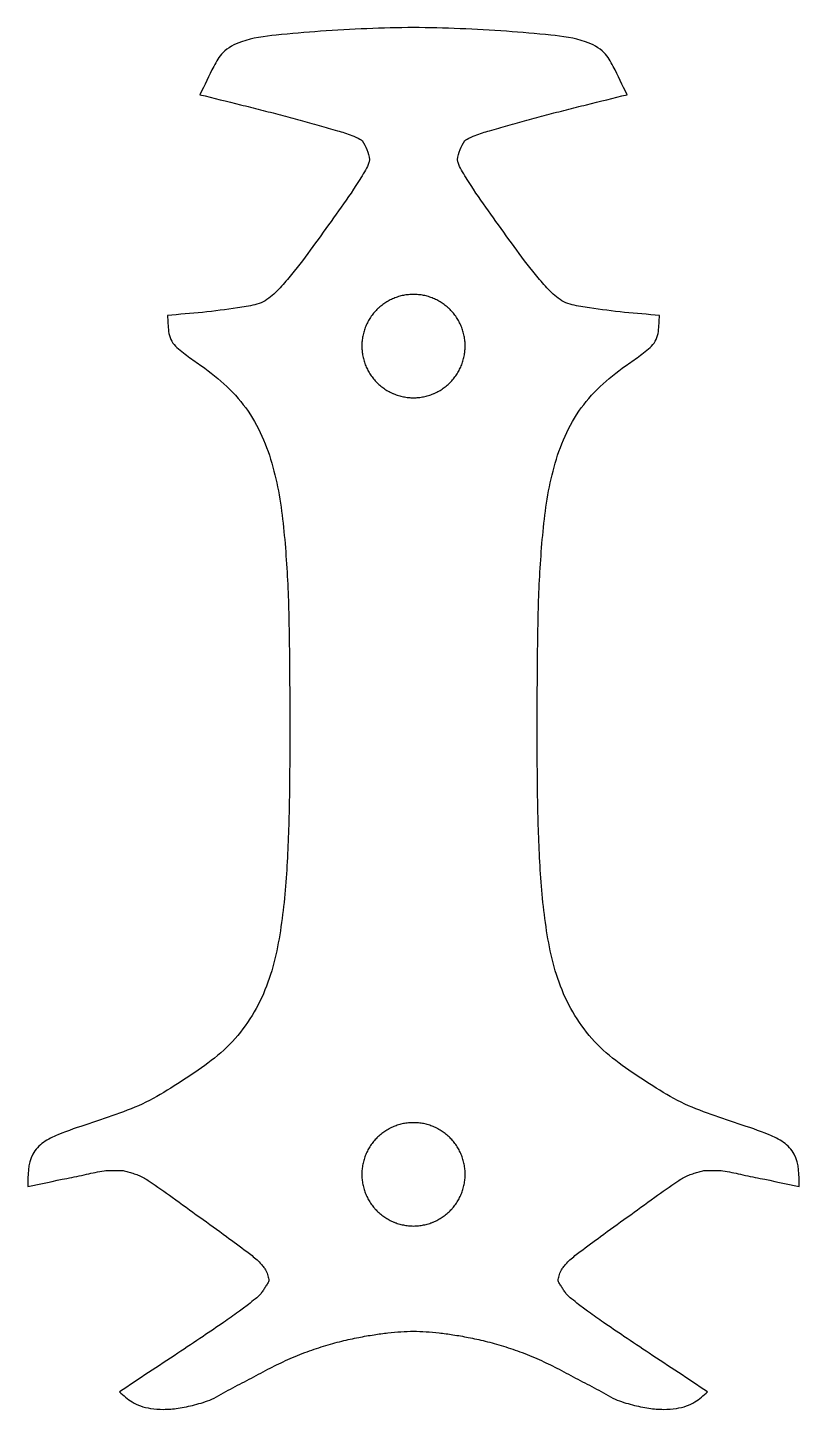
# Model space of a CAD drawing. Header units: millimetres. Extents: x -16.8 to 16.8, y -30.1 to 30.1.
import ezdxf

# ---------------------------------------------------------------- set-up
doc = ezdxf.new("R2010")
doc.units = ezdxf.units.MM
doc.layers.get('0').update_dxf_attribs({"linetype": 'CONTINUOUS'})

msp = doc.modelspace()

# ---------------------------------------------------------------- linework, layer by layer
for points, knots in [([(9.303, 27.162), (9.102, 27.578), (8.821, 28.199), (8.315, 29.103), (7.314, 29.601), (5.852, 29.785), (4.024, 29.933), (2.029, 30.048), (0, 30.103), (-2.029, 30.048), (-4.024, 29.933), (-5.852, 29.785), (-7.314, 29.601), (-8.315, 29.103), (-8.821, 28.199), (-9.102, 27.578), (-9.303, 27.162)], [0, 0, 0, 0, 0.137293, 0.208373, 0.303036, 0.456711, 0.650721, 0.853046, 1.056189, 1.259331, 1.461656, 1.655666, 1.809341, 1.904004, 1.975084, 2.112377, 2.112377, 2.112377, 2.112377]), ([(-9.303, 27.162), (-8.713, 27.018), (-7.831, 26.803), (-6.662, 26.509), (-5.798, 26.286), (-4.948, 26.058), (-4.121, 25.83), (-3.366, 25.616), (-2.769, 25.431), (-2.408, 25.282), (-2.27, 25.186), (-2.239, 25.164)], [0, 0, 0, 0, 0.1821113, 0.2723702, 0.3616765, 0.4497534, 0.5364622, 0.6191464, 0.6850008, 0.7241824, 0.7354232, 0.7354232, 0.7354232, 0.7354232]), ([(2.239, 25.164), (2.27, 25.186), (2.408, 25.282), (2.769, 25.431), (3.366, 25.616), (4.121, 25.83), (4.948, 26.058), (5.798, 26.286), (6.662, 26.509), (7.831, 26.803), (8.713, 27.018), (9.303, 27.162)], [0.0325946, 0.0325946, 0.0325946, 0.0325946, 0.0438357, 0.0830174, 0.1488718, 0.2315559, 0.3182646, 0.4063417, 0.495648, 0.5859068, 0.7680182, 0.7680182, 0.7680182, 0.7680182]), ([(-1.913, 24.339), (-1.921, 24.293), (-1.932, 24.248), (-1.944, 24.205), (-1.98, 24.085), (-2.034, 23.985), (-2.095, 23.88), (-2.216, 23.669), (-2.362, 23.433), (-2.506, 23.21), (-2.795, 22.763), (-3.08, 22.366), (-3.372, 21.956), (-3.665, 21.546), (-3.966, 21.122), (-4.268, 20.706), (-4.57, 20.291), (-4.873, 19.882), (-5.191, 19.483), (-5.351, 19.283), (-5.514, 19.086), (-5.684, 18.894), (-5.854, 18.703), (-6.031, 18.518), (-6.23, 18.356), (-6.33, 18.276), (-6.435, 18.201), (-6.549, 18.144), (-6.663, 18.087), (-6.787, 18.048), (-6.911, 18.016), (-7.16, 17.951), (-7.413, 17.916), (-7.666, 17.88), (-8.172, 17.809), (-8.679, 17.738), (-9.187, 17.684), (-9.695, 17.631), (-10.206, 17.595), (-10.716, 17.556)], [0.0249, 0.0249, 0.0249, 0.0249, 0.038349, 0.038349, 0.038349, 0.076699, 0.076699, 0.076699, 0.153398, 0.153398, 0.153398, 0.306796, 0.306796, 0.306796, 0.460194, 0.460194, 0.460194, 0.613591, 0.613591, 0.613591, 0.69029, 0.69029, 0.69029, 0.766989, 0.766989, 0.766989, 0.805339, 0.805339, 0.805339, 0.843688, 0.843688, 0.843688, 0.920387, 0.920387, 0.920387, 1.073785, 1.073785, 1.073785, 1.227183, 1.227183, 1.227183, 1.227183]), ([(10.716, 17.556), (10.206, 17.595), (9.695, 17.631), (9.187, 17.684), (8.679, 17.738), (8.172, 17.809), (7.666, 17.88), (7.413, 17.916), (7.16, 17.951), (6.911, 18.016), (6.787, 18.048), (6.663, 18.087), (6.549, 18.144), (6.435, 18.201), (6.33, 18.276), (6.23, 18.356), (6.031, 18.518), (5.854, 18.703), (5.684, 18.894), (5.514, 19.086), (5.351, 19.283), (5.191, 19.483), (4.873, 19.882), (4.57, 20.291), (4.268, 20.706), (3.966, 21.122), (3.665, 21.546), (3.372, 21.956), (3.08, 22.366), (2.795, 22.763), (2.506, 23.21), (2.362, 23.433), (2.216, 23.669), (2.095, 23.88), (2.034, 23.985), (1.98, 24.085), (1.944, 24.205), (1.932, 24.248), (1.921, 24.293), (1.913, 24.339)], [0, 0, 0, 0, 0.153398, 0.153398, 0.153398, 0.306796, 0.306796, 0.306796, 0.383495, 0.383495, 0.383495, 0.421844, 0.421844, 0.421844, 0.460194, 0.460194, 0.460194, 0.536892, 0.536892, 0.536892, 0.613591, 0.613591, 0.613591, 0.766989, 0.766989, 0.766989, 0.920387, 0.920387, 0.920387, 1.073785, 1.073785, 1.073785, 1.150484, 1.150484, 1.150484, 1.188833, 1.188833, 1.188833, 1.202283, 1.202283, 1.202283, 1.202283]), ([(-2.25, 16.217), (-2.25, 16.254), (-2.249, 16.291), (-2.247, 16.328), (-2.245, 16.364), (-2.243, 16.401), (-2.239, 16.438), (-2.236, 16.474), (-2.231, 16.511), (-2.226, 16.547), (-2.22, 16.584), (-2.214, 16.62), (-2.207, 16.656), (-2.2, 16.692), (-2.191, 16.728), (-2.183, 16.764), (-2.174, 16.8), (-2.164, 16.835), (-2.153, 16.87), (-2.142, 16.906), (-2.131, 16.941), (-2.118, 16.975), (-2.106, 17.01), (-2.093, 17.044), (-2.079, 17.078), (-2.065, 17.112), (-2.05, 17.146), (-2.034, 17.179), (-2.018, 17.213), (-2.002, 17.245), (-1.984, 17.278), (-1.967, 17.31), (-1.949, 17.342), (-1.93, 17.374), (-1.911, 17.406), (-1.891, 17.437), (-1.871, 17.467), (-1.85, 17.498), (-1.83, 17.528), (-1.807, 17.558), (-1.805, 17.561), (-1.802, 17.564), (-1.799, 17.568), (-1.779, 17.593), (-1.76, 17.619), (-1.739, 17.645), (-1.716, 17.673), (-1.692, 17.701), (-1.667, 17.728), (-1.642, 17.756), (-1.617, 17.782), (-1.591, 17.808), (-1.572, 17.827), (-1.552, 17.845), (-1.532, 17.864), (-1.525, 17.871), (-1.518, 17.878), (-1.511, 17.884), (-1.484, 17.91), (-1.456, 17.933), (-1.427, 17.957), (-1.399, 17.98), (-1.37, 18.003), (-1.34, 18.024), (-1.311, 18.046), (-1.281, 18.068), (-1.25, 18.088), (-1.219, 18.109), (-1.188, 18.128), (-1.157, 18.147), (-1.125, 18.166), (-1.093, 18.184), (-1.061, 18.202), (-1.028, 18.219), (-0.995, 18.235), (-0.962, 18.251), (-0.929, 18.267), (-0.895, 18.282), (-0.861, 18.296), (-0.827, 18.31), (-0.793, 18.323), (-0.758, 18.336), (-0.723, 18.348), (-0.688, 18.36), (-0.653, 18.37), (-0.618, 18.381), (-0.582, 18.391), (-0.547, 18.4), (-0.511, 18.409), (-0.475, 18.417), (-0.439, 18.424), (-0.403, 18.431), (-0.367, 18.437), (-0.33, 18.443), (-0.294, 18.448), (-0.257, 18.453), (-0.221, 18.456), (-0.184, 18.46), (-0.147, 18.463), (-0.11, 18.465), (-0.074, 18.466), (-0.037, 18.467), (0, 18.467), (0.037, 18.467), (0.074, 18.466), (0.11, 18.465), (0.147, 18.463), (0.184, 18.46), (0.221, 18.456), (0.257, 18.453), (0.294, 18.448), (0.33, 18.443), (0.367, 18.437), (0.403, 18.431), (0.439, 18.424), (0.475, 18.417), (0.511, 18.409), (0.547, 18.4), (0.582, 18.391), (0.618, 18.381), (0.653, 18.37), (0.688, 18.36), (0.723, 18.348), (0.758, 18.336), (0.793, 18.323), (0.827, 18.31), (0.861, 18.296), (0.895, 18.282), (0.929, 18.267), (0.962, 18.251), (0.995, 18.235), (1.028, 18.219), (1.061, 18.202), (1.093, 18.184), (1.125, 18.166), (1.157, 18.147), (1.188, 18.128), (1.219, 18.109), (1.25, 18.088), (1.281, 18.068), (1.311, 18.046), (1.34, 18.024), (1.37, 18.003), (1.399, 17.98), (1.427, 17.957), (1.456, 17.933), (1.484, 17.91), (1.511, 17.884), (1.518, 17.878), (1.525, 17.871), (1.532, 17.864), (1.552, 17.845), (1.572, 17.827), (1.591, 17.808), (1.617, 17.782), (1.642, 17.756), (1.667, 17.728), (1.692, 17.701), (1.716, 17.673), (1.739, 17.645), (1.76, 17.619), (1.779, 17.593), (1.799, 17.568), (1.802, 17.564), (1.805, 17.561), (1.807, 17.558), (1.83, 17.528), (1.85, 17.498), (1.871, 17.467), (1.891, 17.437), (1.911, 17.406), (1.93, 17.374), (1.949, 17.342), (1.967, 17.31), (1.984, 17.278), (2.002, 17.245), (2.018, 17.213), (2.034, 17.179), (2.05, 17.146), (2.065, 17.112), (2.079, 17.078), (2.093, 17.044), (2.106, 17.01), (2.118, 16.975), (2.131, 16.941), (2.142, 16.906), (2.153, 16.87), (2.164, 16.835), (2.174, 16.8), (2.183, 16.764), (2.191, 16.728), (2.2, 16.692), (2.207, 16.656), (2.214, 16.62), (2.22, 16.584), (2.226, 16.547), (2.231, 16.511), (2.236, 16.474), (2.239, 16.438), (2.243, 16.401), (2.245, 16.364), (2.247, 16.328), (2.249, 16.291), (2.25, 16.254), (2.25, 16.217), (2.25, 16.181), (2.25, 16.144), (2.247, 16.107), (2.247, 16.098), (2.246, 16.089), (2.245, 16.081), (2.243, 16.053), (2.242, 16.025), (2.239, 15.997), (2.236, 15.96), (2.231, 15.924), (2.226, 15.887), (2.22, 15.851), (2.214, 15.815), (2.207, 15.778), (2.2, 15.742), (2.191, 15.706), (2.183, 15.671), (2.174, 15.635), (2.164, 15.599), (2.153, 15.564), (2.142, 15.529), (2.131, 15.494), (2.118, 15.459), (2.106, 15.425), (2.093, 15.39), (2.079, 15.356), (2.065, 15.322), (2.05, 15.289), (2.034, 15.255), (2.018, 15.222), (2.002, 15.189), (1.984, 15.157), (1.967, 15.124), (1.949, 15.092), (1.93, 15.061), (1.911, 15.029), (1.891, 14.998), (1.871, 14.967), (1.85, 14.937), (1.829, 14.907), (1.807, 14.877), (1.785, 14.848), (1.763, 14.819), (1.739, 14.79), (1.716, 14.761), (1.692, 14.733), (1.667, 14.706), (1.657, 14.695), (1.646, 14.684), (1.635, 14.673), (1.621, 14.657), (1.606, 14.642), (1.591, 14.626), (1.565, 14.6), (1.538, 14.575), (1.511, 14.55), (1.484, 14.526), (1.456, 14.501), (1.427, 14.478), (1.399, 14.455), (1.37, 14.432), (1.34, 14.41), (1.311, 14.388), (1.281, 14.367), (1.25, 14.347), (1.219, 14.326), (1.188, 14.306), (1.157, 14.288), (1.125, 14.269), (1.093, 14.251), (1.061, 14.233), (1.028, 14.216), (0.995, 14.199), (0.962, 14.183), (0.943, 14.175), (0.923, 14.166), (0.903, 14.157), (0.889, 14.151), (0.875, 14.145), (0.861, 14.139), (0.827, 14.124), (0.793, 14.111), (0.758, 14.099), (0.723, 14.087), (0.688, 14.075), (0.653, 14.064), (0.618, 14.054), (0.582, 14.044), (0.547, 14.035), (0.511, 14.026), (0.475, 14.018), (0.439, 14.011), (0.403, 14.003), (0.367, 13.997), (0.33, 13.992), (0.294, 13.986), (0.257, 13.982), (0.221, 13.978), (0.184, 13.975), (0.147, 13.972), (0.11, 13.97), (0.074, 13.968), (0.037, 13.967), (0, 13.967), (-0.037, 13.967), (-0.074, 13.968), (-0.11, 13.97), (-0.147, 13.972), (-0.184, 13.975), (-0.221, 13.978), (-0.257, 13.982), (-0.294, 13.986), (-0.33, 13.992), (-0.367, 13.997), (-0.403, 14.003), (-0.439, 14.011), (-0.475, 14.018), (-0.511, 14.026), (-0.547, 14.035), (-0.582, 14.044), (-0.618, 14.054), (-0.653, 14.064), (-0.688, 14.075), (-0.723, 14.087), (-0.758, 14.099), (-0.793, 14.111), (-0.827, 14.124), (-0.861, 14.139), (-0.875, 14.145), (-0.889, 14.151), (-0.903, 14.157), (-0.923, 14.166), (-0.943, 14.175), (-0.962, 14.183), (-0.995, 14.199), (-1.028, 14.216), (-1.061, 14.233), (-1.093, 14.251), (-1.125, 14.269), (-1.157, 14.288), (-1.188, 14.306), (-1.219, 14.326), (-1.25, 14.347), (-1.281, 14.367), (-1.311, 14.388), (-1.34, 14.41), (-1.37, 14.432), (-1.399, 14.455), (-1.427, 14.478), (-1.456, 14.501), (-1.484, 14.526), (-1.511, 14.55), (-1.538, 14.575), (-1.565, 14.6), (-1.591, 14.626), (-1.606, 14.642), (-1.621, 14.657), (-1.635, 14.673), (-1.646, 14.684), (-1.657, 14.695), (-1.667, 14.706), (-1.692, 14.733), (-1.716, 14.761), (-1.739, 14.79), (-1.763, 14.819), (-1.785, 14.848), (-1.807, 14.877), (-1.829, 14.907), (-1.85, 14.937), (-1.871, 14.967), (-1.891, 14.998), (-1.911, 15.029), (-1.93, 15.061), (-1.949, 15.092), (-1.967, 15.124), (-1.984, 15.157), (-2.002, 15.189), (-2.018, 15.222), (-2.034, 15.255), (-2.05, 15.289), (-2.065, 15.322), (-2.079, 15.356), (-2.093, 15.39), (-2.106, 15.425), (-2.118, 15.459), (-2.131, 15.494), (-2.142, 15.529), (-2.153, 15.564), (-2.164, 15.599), (-2.174, 15.635), (-2.183, 15.671), (-2.191, 15.706), (-2.2, 15.742), (-2.207, 15.778), (-2.214, 15.815), (-2.22, 15.851), (-2.226, 15.887), (-2.231, 15.924), (-2.236, 15.96), (-2.239, 15.997), (-2.242, 16.025), (-2.243, 16.053), (-2.245, 16.081), (-2.246, 16.089), (-2.247, 16.098), (-2.247, 16.107), (-2.25, 16.144), (-2.25, 16.181), (-2.25, 16.217)], [0, 0, 0, 0, 0.011045, 0.011045, 0.011045, 0.022086, 0.022086, 0.022086, 0.03313, 0.03313, 0.03313, 0.044174, 0.044174, 0.044174, 0.055216, 0.055216, 0.055216, 0.066259, 0.066259, 0.066259, 0.077302, 0.077302, 0.077302, 0.088345, 0.088345, 0.088345, 0.099389, 0.099389, 0.099389, 0.110431, 0.110431, 0.110431, 0.121475, 0.121475, 0.121475, 0.132518, 0.132518, 0.132518, 0.143561, 0.143561, 0.143561, 0.144858, 0.144858, 0.144858, 0.154604, 0.154604, 0.154604, 0.165647, 0.165647, 0.165647, 0.17669, 0.17669, 0.17669, 0.184794, 0.184794, 0.184794, 0.187733, 0.187733, 0.187733, 0.198776, 0.198776, 0.198776, 0.20982, 0.20982, 0.20982, 0.220863, 0.220863, 0.220863, 0.231906, 0.231906, 0.231906, 0.242949, 0.242949, 0.242949, 0.253992, 0.253992, 0.253992, 0.265035, 0.265035, 0.265035, 0.276078, 0.276078, 0.276078, 0.287121, 0.287121, 0.287121, 0.298164, 0.298164, 0.298164, 0.309208, 0.309208, 0.309208, 0.320251, 0.320251, 0.320251, 0.331294, 0.331294, 0.331294, 0.342337, 0.342337, 0.342337, 0.353385, 0.353385, 0.353385, 0.364433, 0.364433, 0.364433, 0.375476, 0.375476, 0.375476, 0.386519, 0.386519, 0.386519, 0.397562, 0.397562, 0.397562, 0.408606, 0.408606, 0.408606, 0.419648, 0.419648, 0.419648, 0.430692, 0.430692, 0.430692, 0.441734, 0.441734, 0.441734, 0.452778, 0.452778, 0.452778, 0.463821, 0.463821, 0.463821, 0.474864, 0.474864, 0.474864, 0.485907, 0.485907, 0.485907, 0.49695, 0.49695, 0.49695, 0.507993, 0.507993, 0.507993, 0.519036, 0.519036, 0.519036, 0.521976, 0.521976, 0.521976, 0.530079, 0.530079, 0.530079, 0.541123, 0.541123, 0.541123, 0.552166, 0.552166, 0.552166, 0.561911, 0.561911, 0.561911, 0.563209, 0.563209, 0.563209, 0.574252, 0.574252, 0.574252, 0.585295, 0.585295, 0.585295, 0.596339, 0.596339, 0.596339, 0.607381, 0.607381, 0.607381, 0.618424, 0.618424, 0.618424, 0.629467, 0.629467, 0.629467, 0.640511, 0.640511, 0.640511, 0.651554, 0.651554, 0.651554, 0.662596, 0.662596, 0.662596, 0.673639, 0.673639, 0.673639, 0.684684, 0.684684, 0.684684, 0.695725, 0.695725, 0.695725, 0.70677, 0.70677, 0.70677, 0.717812, 0.717812, 0.717812, 0.720446, 0.720446, 0.720446, 0.728856, 0.728856, 0.728856, 0.739897, 0.739897, 0.739897, 0.750942, 0.750942, 0.750942, 0.761986, 0.761986, 0.761986, 0.773029, 0.773029, 0.773029, 0.784071, 0.784071, 0.784071, 0.795114, 0.795114, 0.795114, 0.806156, 0.806156, 0.806156, 0.8172, 0.8172, 0.8172, 0.828243, 0.828243, 0.828243, 0.839286, 0.839286, 0.839286, 0.85033, 0.85033, 0.85033, 0.861372, 0.861372, 0.861372, 0.872416, 0.872416, 0.872416, 0.877033, 0.877033, 0.877033, 0.883458, 0.883458, 0.883458, 0.894502, 0.894502, 0.894502, 0.905546, 0.905546, 0.905546, 0.916588, 0.916588, 0.916588, 0.927631, 0.927631, 0.927631, 0.938674, 0.938674, 0.938674, 0.949717, 0.949717, 0.949717, 0.96076, 0.96076, 0.96076, 0.967181, 0.967181, 0.967181, 0.971804, 0.971804, 0.971804, 0.982847, 0.982847, 0.982847, 0.99389, 0.99389, 0.99389, 1.004933, 1.004933, 1.004933, 1.015976, 1.015976, 1.015976, 1.027019, 1.027019, 1.027019, 1.038062, 1.038062, 1.038062, 1.049105, 1.049105, 1.049105, 1.060153, 1.060153, 1.060153, 1.071201, 1.071201, 1.071201, 1.082244, 1.082244, 1.082244, 1.093287, 1.093287, 1.093287, 1.10433, 1.10433, 1.10433, 1.115374, 1.115374, 1.115374, 1.126417, 1.126417, 1.126417, 1.13746, 1.13746, 1.13746, 1.148503, 1.148503, 1.148503, 1.153125, 1.153125, 1.153125, 1.159546, 1.159546, 1.159546, 1.170589, 1.170589, 1.170589, 1.181632, 1.181632, 1.181632, 1.192675, 1.192675, 1.192675, 1.203718, 1.203718, 1.203718, 1.214761, 1.214761, 1.214761, 1.225805, 1.225805, 1.225805, 1.236849, 1.236849, 1.236849, 1.243274, 1.243274, 1.243274, 1.247891, 1.247891, 1.247891, 1.258934, 1.258934, 1.258934, 1.269977, 1.269977, 1.269977, 1.281021, 1.281021, 1.281021, 1.292064, 1.292064, 1.292064, 1.303107, 1.303107, 1.303107, 1.314151, 1.314151, 1.314151, 1.325193, 1.325193, 1.325193, 1.336235, 1.336235, 1.336235, 1.347278, 1.347278, 1.347278, 1.358321, 1.358321, 1.358321, 1.369365, 1.369365, 1.369365, 1.380409, 1.380409, 1.380409, 1.391451, 1.391451, 1.391451, 1.399861, 1.399861, 1.399861, 1.402495, 1.402495, 1.402495, 1.413537, 1.413537, 1.413537, 1.413537]), ([(-10.716, 17.556), (-10.702, 17.319), (-10.699, 17.086), (-10.665, 16.849), (-10.648, 16.73), (-10.623, 16.611), (-10.574, 16.503), (-10.525, 16.396), (-10.451, 16.301), (-10.367, 16.216), (-10.283, 16.13), (-10.189, 16.053), (-10.094, 15.979), (-10, 15.904), (-9.905, 15.833), (-9.81, 15.763), (-9.619, 15.623), (-9.425, 15.49), (-9.233, 15.353), (-8.85, 15.077), (-8.475, 14.783), (-8.13, 14.456), (-7.786, 14.128), (-7.472, 13.767), (-7.204, 13.377), (-6.667, 12.596), (-6.315, 11.697), (-6.077, 10.777), (-5.839, 9.856), (-5.716, 8.913), (-5.627, 7.969), (-5.539, 7.025), (-5.485, 6.079), (-5.452, 5.132), (-5.42, 4.185), (-5.409, 3.237), (-5.401, 2.29), (-5.384, 0.394), (-5.377, -1.501), (-5.408, -3.396), (-5.424, -4.344), (-5.449, -5.291), (-5.501, -6.237), (-5.553, -7.183), (-5.632, -8.128), (-5.772, -9.067), (-5.912, -10.007), (-6.112, -10.942), (-6.471, -11.82), (-6.83, -12.698), (-7.347, -13.519), (-8.011, -14.194), (-8.343, -14.532), (-8.712, -14.834), (-9.095, -15.113), (-9.478, -15.392), (-9.876, -15.649), (-10.275, -15.905), (-10.674, -16.162), (-11.073, -16.419), (-11.494, -16.635), (-11.915, -16.85), (-12.357, -17.025), (-12.803, -17.188), (-13.248, -17.351), (-13.697, -17.502), (-14.147, -17.65), (-14.597, -17.799), (-15.048, -17.944), (-15.486, -18.127), (-15.705, -18.218), (-15.921, -18.319), (-16.114, -18.458), (-16.307, -18.598), (-16.477, -18.775), (-16.588, -18.979), (-16.808, -19.388), (-16.789, -19.901), (-16.798, -20.375)], [0, 0, 0, 0, 0.071069, 0.071069, 0.071069, 0.106604, 0.106604, 0.106604, 0.142139, 0.142139, 0.142139, 0.177674, 0.177674, 0.177674, 0.213208, 0.213208, 0.213208, 0.284278, 0.284278, 0.284278, 0.426416, 0.426416, 0.426416, 0.568555, 0.568555, 0.568555, 0.852833, 0.852833, 0.852833, 1.13711, 1.13711, 1.13711, 1.421388, 1.421388, 1.421388, 1.705666, 1.705666, 1.705666, 2.274221, 2.274221, 2.274221, 2.558498, 2.558498, 2.558498, 2.842776, 2.842776, 2.842776, 3.127054, 3.127054, 3.127054, 3.411331, 3.411331, 3.411331, 3.55347, 3.55347, 3.55347, 3.695609, 3.695609, 3.695609, 3.837748, 3.837748, 3.837748, 3.979886, 3.979886, 3.979886, 4.122025, 4.122025, 4.122025, 4.264164, 4.264164, 4.264164, 4.335233, 4.335233, 4.335233, 4.406303, 4.406303, 4.406303, 4.548442, 4.548442, 4.548442, 4.548442]), ([(16.798, -20.375), (16.789, -19.901), (16.808, -19.388), (16.588, -18.979), (16.477, -18.775), (16.307, -18.598), (16.114, -18.458), (15.921, -18.319), (15.705, -18.218), (15.486, -18.127), (15.048, -17.944), (14.597, -17.799), (14.147, -17.65), (13.697, -17.502), (13.248, -17.351), (12.803, -17.188), (12.357, -17.025), (11.915, -16.85), (11.494, -16.635), (11.073, -16.419), (10.674, -16.162), (10.275, -15.905), (9.876, -15.649), (9.478, -15.392), (9.095, -15.113), (8.712, -14.834), (8.343, -14.532), (8.011, -14.194), (7.347, -13.519), (6.83, -12.698), (6.471, -11.82), (6.112, -10.942), (5.912, -10.007), (5.772, -9.067), (5.632, -8.128), (5.553, -7.183), (5.501, -6.237), (5.449, -5.291), (5.424, -4.344), (5.408, -3.396), (5.377, -1.501), (5.384, 0.394), (5.401, 2.29), (5.409, 3.237), (5.42, 4.185), (5.452, 5.132), (5.485, 6.079), (5.539, 7.025), (5.627, 7.969), (5.716, 8.913), (5.839, 9.856), (6.077, 10.777), (6.315, 11.697), (6.667, 12.596), (7.204, 13.377), (7.472, 13.767), (7.786, 14.128), (8.13, 14.456), (8.475, 14.783), (8.85, 15.077), (9.233, 15.353), (9.425, 15.49), (9.619, 15.623), (9.81, 15.763), (9.905, 15.833), (10, 15.904), (10.094, 15.979), (10.189, 16.053), (10.283, 16.13), (10.367, 16.216), (10.451, 16.301), (10.525, 16.396), (10.574, 16.503), (10.623, 16.611), (10.648, 16.73), (10.665, 16.849), (10.699, 17.086), (10.702, 17.319), (10.716, 17.556)], [0, 0, 0, 0, 0.142139, 0.142139, 0.142139, 0.213208, 0.213208, 0.213208, 0.284278, 0.284278, 0.284278, 0.426416, 0.426416, 0.426416, 0.568555, 0.568555, 0.568555, 0.710694, 0.710694, 0.710694, 0.852833, 0.852833, 0.852833, 0.994972, 0.994972, 0.994972, 1.13711, 1.13711, 1.13711, 1.421388, 1.421388, 1.421388, 1.705666, 1.705666, 1.705666, 1.989943, 1.989943, 1.989943, 2.274221, 2.274221, 2.274221, 2.842776, 2.842776, 2.842776, 3.127054, 3.127054, 3.127054, 3.411331, 3.411331, 3.411331, 3.695609, 3.695609, 3.695609, 3.979887, 3.979887, 3.979887, 4.122026, 4.122026, 4.122026, 4.264164, 4.264164, 4.264164, 4.335234, 4.335234, 4.335234, 4.370768, 4.370768, 4.370768, 4.406303, 4.406303, 4.406303, 4.441838, 4.441838, 4.441838, 4.477373, 4.477373, 4.477373, 4.548442, 4.548442, 4.548442, 4.548442]), ([(-2.25, -19.851), (-2.25, -19.842), (-2.25, -19.834), (-2.249, -19.825), (-2.249, -19.797), (-2.248, -19.769), (-2.247, -19.74), (-2.246, -19.703), (-2.243, -19.667), (-2.239, -19.63), (-2.235, -19.593), (-2.231, -19.557), (-2.226, -19.521), (-2.22, -19.484), (-2.214, -19.448), (-2.207, -19.412), (-2.2, -19.376), (-2.191, -19.34), (-2.183, -19.304), (-2.174, -19.268), (-2.164, -19.233), (-2.153, -19.198), (-2.142, -19.162), (-2.131, -19.127), (-2.118, -19.093), (-2.106, -19.058), (-2.093, -19.024), (-2.079, -18.99), (-2.065, -18.956), (-2.049, -18.922), (-2.034, -18.889), (-2.018, -18.855), (-2.002, -18.822), (-1.984, -18.79), (-1.966, -18.758), (-1.949, -18.726), (-1.93, -18.694), (-1.911, -18.662), (-1.891, -18.631), (-1.871, -18.601), (-1.85, -18.57), (-1.829, -18.54), (-1.807, -18.51), (-1.785, -18.481), (-1.763, -18.452), (-1.739, -18.423), (-1.716, -18.395), (-1.692, -18.367), (-1.667, -18.34), (-1.642, -18.312), (-1.617, -18.286), (-1.591, -18.26), (-1.565, -18.234), (-1.538, -18.208), (-1.511, -18.184), (-1.484, -18.159), (-1.456, -18.135), (-1.427, -18.111), (-1.399, -18.088), (-1.37, -18.065), (-1.34, -18.044), (-1.311, -18.022), (-1.281, -18), (-1.25, -17.98), (-1.219, -17.959), (-1.188, -17.94), (-1.157, -17.921), (-1.125, -17.902), (-1.093, -17.883), (-1.061, -17.866), (-1.047, -17.86), (-1.034, -17.853), (-1.021, -17.846), (-1.001, -17.837), (-0.982, -17.826), (-0.962, -17.817), (-0.929, -17.801), (-0.895, -17.786), (-0.861, -17.772), (-0.827, -17.758), (-0.793, -17.745), (-0.758, -17.732), (-0.723, -17.72), (-0.688, -17.708), (-0.653, -17.698), (-0.618, -17.687), (-0.582, -17.677), (-0.547, -17.668), (-0.511, -17.659), (-0.475, -17.651), (-0.439, -17.644), (-0.403, -17.637), (-0.367, -17.631), (-0.33, -17.625), (-0.294, -17.62), (-0.257, -17.615), (-0.221, -17.612), (-0.184, -17.608), (-0.147, -17.605), (-0.11, -17.603), (-0.074, -17.602), (-0.037, -17.601), (0, -17.601), (0.037, -17.601), (0.074, -17.602), (0.11, -17.603), (0.147, -17.605), (0.184, -17.608), (0.221, -17.612), (0.257, -17.615), (0.294, -17.62), (0.33, -17.625), (0.367, -17.631), (0.403, -17.637), (0.439, -17.644), (0.475, -17.651), (0.511, -17.659), (0.547, -17.668), (0.582, -17.677), (0.618, -17.687), (0.653, -17.698), (0.688, -17.708), (0.723, -17.72), (0.758, -17.732), (0.793, -17.745), (0.827, -17.758), (0.861, -17.772), (0.895, -17.786), (0.929, -17.801), (0.962, -17.817), (0.982, -17.826), (1.001, -17.837), (1.021, -17.846), (1.034, -17.853), (1.047, -17.86), (1.061, -17.866), (1.093, -17.883), (1.125, -17.902), (1.157, -17.921), (1.188, -17.94), (1.219, -17.959), (1.25, -17.98), (1.281, -18), (1.311, -18.022), (1.34, -18.044), (1.37, -18.065), (1.399, -18.088), (1.427, -18.111), (1.456, -18.135), (1.484, -18.159), (1.511, -18.184), (1.538, -18.208), (1.565, -18.234), (1.591, -18.26), (1.617, -18.286), (1.642, -18.312), (1.667, -18.34), (1.692, -18.367), (1.716, -18.395), (1.739, -18.423), (1.763, -18.452), (1.785, -18.481), (1.807, -18.51), (1.829, -18.54), (1.85, -18.57), (1.871, -18.601), (1.891, -18.631), (1.911, -18.662), (1.93, -18.694), (1.948, -18.725), (1.965, -18.756), (1.983, -18.787), (2.001, -18.82), (2.018, -18.854), (2.034, -18.889), (2.049, -18.922), (2.065, -18.956), (2.079, -18.99), (2.093, -19.024), (2.106, -19.058), (2.118, -19.093), (2.131, -19.127), (2.142, -19.162), (2.153, -19.198), (2.164, -19.233), (2.174, -19.268), (2.183, -19.304), (2.191, -19.34), (2.2, -19.376), (2.207, -19.412), (2.214, -19.448), (2.22, -19.484), (2.226, -19.521), (2.231, -19.557), (2.235, -19.593), (2.239, -19.63), (2.243, -19.667), (2.246, -19.703), (2.247, -19.74), (2.248, -19.769), (2.249, -19.797), (2.249, -19.825), (2.25, -19.834), (2.25, -19.842), (2.25, -19.851), (2.251, -19.887), (2.249, -19.924), (2.247, -19.961), (2.245, -19.998), (2.243, -20.035), (2.239, -20.071), (2.236, -20.108), (2.231, -20.144), (2.226, -20.181), (2.22, -20.217), (2.214, -20.253), (2.207, -20.29), (2.2, -20.326), (2.191, -20.362), (2.183, -20.397), (2.174, -20.433), (2.164, -20.469), (2.153, -20.504), (2.142, -20.539), (2.131, -20.574), (2.118, -20.609), (2.106, -20.643), (2.093, -20.678), (2.079, -20.712), (2.065, -20.746), (2.05, -20.779), (2.034, -20.813), (2.018, -20.846), (2.002, -20.879), (1.984, -20.911), (1.967, -20.944), (1.949, -20.976), (1.93, -21.007), (1.911, -21.039), (1.891, -21.07), (1.871, -21.101), (1.85, -21.131), (1.829, -21.161), (1.807, -21.191), (1.785, -21.221), (1.763, -21.25), (1.739, -21.278), (1.73, -21.289), (1.721, -21.3), (1.711, -21.31), (1.697, -21.327), (1.682, -21.345), (1.667, -21.362), (1.643, -21.389), (1.617, -21.416), (1.591, -21.442), (1.565, -21.468), (1.538, -21.493), (1.511, -21.518), (1.484, -21.542), (1.456, -21.567), (1.427, -21.59), (1.399, -21.613), (1.37, -21.636), (1.34, -21.658), (1.311, -21.68), (1.281, -21.701), (1.25, -21.721), (1.219, -21.742), (1.188, -21.762), (1.157, -21.78), (1.125, -21.799), (1.093, -21.818), (1.061, -21.835), (1.028, -21.852), (0.995, -21.869), (0.962, -21.885), (0.929, -21.9), (0.895, -21.916), (0.861, -21.929), (0.844, -21.936), (0.828, -21.942), (0.811, -21.949), (0.793, -21.955), (0.776, -21.962), (0.758, -21.969), (0.724, -21.982), (0.688, -21.993), (0.653, -22.004), (0.618, -22.014), (0.582, -22.024), (0.547, -22.033), (0.511, -22.042), (0.475, -22.05), (0.439, -22.057), (0.403, -22.065), (0.367, -22.071), (0.33, -22.076), (0.294, -22.082), (0.257, -22.086), (0.221, -22.09), (0.184, -22.093), (0.147, -22.096), (0.11, -22.098), (0.074, -22.1), (0.037, -22.101), (0, -22.101), (-0.037, -22.101), (-0.074, -22.1), (-0.11, -22.098), (-0.147, -22.096), (-0.184, -22.093), (-0.221, -22.09), (-0.257, -22.086), (-0.294, -22.082), (-0.33, -22.076), (-0.367, -22.071), (-0.403, -22.065), (-0.439, -22.057), (-0.475, -22.05), (-0.511, -22.042), (-0.547, -22.033), (-0.582, -22.024), (-0.618, -22.014), (-0.653, -22.004), (-0.688, -21.993), (-0.724, -21.982), (-0.758, -21.969), (-0.776, -21.962), (-0.793, -21.955), (-0.811, -21.949), (-0.828, -21.942), (-0.844, -21.936), (-0.861, -21.929), (-0.895, -21.916), (-0.929, -21.9), (-0.962, -21.885), (-0.995, -21.869), (-1.028, -21.852), (-1.061, -21.835), (-1.093, -21.818), (-1.125, -21.799), (-1.157, -21.78), (-1.188, -21.762), (-1.219, -21.742), (-1.25, -21.721), (-1.281, -21.701), (-1.311, -21.68), (-1.34, -21.658), (-1.37, -21.636), (-1.399, -21.613), (-1.427, -21.59), (-1.456, -21.567), (-1.484, -21.542), (-1.511, -21.518), (-1.538, -21.493), (-1.565, -21.468), (-1.591, -21.442), (-1.617, -21.416), (-1.643, -21.389), (-1.667, -21.362), (-1.682, -21.345), (-1.697, -21.327), (-1.711, -21.31), (-1.721, -21.3), (-1.73, -21.289), (-1.739, -21.278), (-1.763, -21.25), (-1.785, -21.221), (-1.807, -21.191), (-1.829, -21.161), (-1.85, -21.131), (-1.871, -21.101), (-1.891, -21.07), (-1.911, -21.039), (-1.93, -21.007), (-1.949, -20.976), (-1.967, -20.944), (-1.984, -20.911), (-2.002, -20.879), (-2.018, -20.846), (-2.034, -20.813), (-2.05, -20.779), (-2.065, -20.746), (-2.079, -20.712), (-2.093, -20.678), (-2.106, -20.643), (-2.118, -20.609), (-2.131, -20.574), (-2.142, -20.539), (-2.153, -20.504), (-2.164, -20.469), (-2.174, -20.433), (-2.183, -20.397), (-2.191, -20.362), (-2.2, -20.326), (-2.207, -20.29), (-2.214, -20.253), (-2.22, -20.217), (-2.226, -20.181), (-2.231, -20.144), (-2.236, -20.108), (-2.239, -20.071), (-2.243, -20.035), (-2.245, -19.998), (-2.247, -19.961), (-2.249, -19.924), (-2.251, -19.887), (-2.25, -19.851)], [0, 0, 0, 0, 0.002521, 0.002521, 0.002521, 0.011045, 0.011045, 0.011045, 0.022086, 0.022086, 0.022086, 0.03313, 0.03313, 0.03313, 0.044174, 0.044174, 0.044174, 0.055216, 0.055216, 0.055216, 0.066259, 0.066259, 0.066259, 0.077302, 0.077302, 0.077302, 0.088345, 0.088345, 0.088345, 0.099389, 0.099389, 0.099389, 0.110431, 0.110431, 0.110431, 0.121474, 0.121474, 0.121474, 0.132518, 0.132518, 0.132518, 0.143561, 0.143561, 0.143561, 0.154604, 0.154604, 0.154604, 0.165648, 0.165648, 0.165648, 0.17669, 0.17669, 0.17669, 0.187734, 0.187734, 0.187734, 0.198776, 0.198776, 0.198776, 0.209819, 0.209819, 0.209819, 0.220863, 0.220863, 0.220863, 0.231906, 0.231906, 0.231906, 0.242949, 0.242949, 0.242949, 0.247403, 0.247403, 0.247403, 0.253992, 0.253992, 0.253992, 0.265035, 0.265035, 0.265035, 0.276078, 0.276078, 0.276078, 0.287121, 0.287121, 0.287121, 0.298164, 0.298164, 0.298164, 0.309208, 0.309208, 0.309208, 0.320251, 0.320251, 0.320251, 0.331294, 0.331294, 0.331294, 0.342337, 0.342337, 0.342337, 0.353385, 0.353385, 0.353385, 0.364433, 0.364433, 0.364433, 0.375476, 0.375476, 0.375476, 0.386519, 0.386519, 0.386519, 0.397562, 0.397562, 0.397562, 0.408606, 0.408606, 0.408606, 0.419648, 0.419648, 0.419648, 0.430691, 0.430691, 0.430691, 0.441734, 0.441734, 0.441734, 0.452778, 0.452778, 0.452778, 0.459367, 0.459367, 0.459367, 0.463821, 0.463821, 0.463821, 0.474864, 0.474864, 0.474864, 0.485907, 0.485907, 0.485907, 0.49695, 0.49695, 0.49695, 0.507994, 0.507994, 0.507994, 0.519036, 0.519036, 0.519036, 0.530079, 0.530079, 0.530079, 0.541122, 0.541122, 0.541122, 0.552166, 0.552166, 0.552166, 0.563209, 0.563209, 0.563209, 0.574252, 0.574252, 0.574252, 0.585295, 0.585295, 0.585295, 0.596021, 0.596021, 0.596021, 0.607381, 0.607381, 0.607381, 0.618424, 0.618424, 0.618424, 0.629468, 0.629468, 0.629468, 0.640511, 0.640511, 0.640511, 0.651554, 0.651554, 0.651554, 0.662596, 0.662596, 0.662596, 0.673639, 0.673639, 0.673639, 0.684684, 0.684684, 0.684684, 0.695725, 0.695725, 0.695725, 0.704249, 0.704249, 0.704249, 0.70677, 0.70677, 0.70677, 0.717812, 0.717812, 0.717812, 0.728856, 0.728856, 0.728856, 0.739898, 0.739898, 0.739898, 0.750941, 0.750941, 0.750941, 0.761985, 0.761985, 0.761985, 0.773028, 0.773028, 0.773028, 0.784071, 0.784071, 0.784071, 0.795114, 0.795114, 0.795114, 0.806156, 0.806156, 0.806156, 0.8172, 0.8172, 0.8172, 0.828243, 0.828243, 0.828243, 0.839286, 0.839286, 0.839286, 0.85033, 0.85033, 0.85033, 0.861373, 0.861373, 0.861373, 0.86565, 0.86565, 0.86565, 0.872416, 0.872416, 0.872416, 0.883458, 0.883458, 0.883458, 0.894501, 0.894501, 0.894501, 0.905545, 0.905545, 0.905545, 0.916588, 0.916588, 0.916588, 0.927631, 0.927631, 0.927631, 0.938674, 0.938674, 0.938674, 0.949717, 0.949717, 0.949717, 0.96076, 0.96076, 0.96076, 0.971803, 0.971803, 0.971803, 0.977179, 0.977179, 0.977179, 0.982847, 0.982847, 0.982847, 0.99389, 0.99389, 0.99389, 1.004933, 1.004933, 1.004933, 1.015976, 1.015976, 1.015976, 1.027019, 1.027019, 1.027019, 1.038062, 1.038062, 1.038062, 1.049105, 1.049105, 1.049105, 1.060153, 1.060153, 1.060153, 1.071201, 1.071201, 1.071201, 1.082244, 1.082244, 1.082244, 1.093287, 1.093287, 1.093287, 1.10433, 1.10433, 1.10433, 1.115374, 1.115374, 1.115374, 1.126417, 1.126417, 1.126417, 1.13746, 1.13746, 1.13746, 1.143127, 1.143127, 1.143127, 1.148503, 1.148503, 1.148503, 1.159546, 1.159546, 1.159546, 1.170589, 1.170589, 1.170589, 1.181632, 1.181632, 1.181632, 1.192675, 1.192675, 1.192675, 1.203718, 1.203718, 1.203718, 1.214761, 1.214761, 1.214761, 1.225805, 1.225805, 1.225805, 1.236848, 1.236848, 1.236848, 1.247891, 1.247891, 1.247891, 1.254657, 1.254657, 1.254657, 1.258934, 1.258934, 1.258934, 1.269977, 1.269977, 1.269977, 1.281021, 1.281021, 1.281021, 1.292063, 1.292063, 1.292063, 1.303106, 1.303106, 1.303106, 1.31415, 1.31415, 1.31415, 1.325192, 1.325192, 1.325192, 1.336236, 1.336236, 1.336236, 1.347278, 1.347278, 1.347278, 1.358321, 1.358321, 1.358321, 1.369365, 1.369365, 1.369365, 1.380409, 1.380409, 1.380409, 1.391451, 1.391451, 1.391451, 1.402494, 1.402494, 1.402494, 1.413537, 1.413537, 1.413537, 1.413537]), ([(-16.798, -20.375), (-16.23, -20.261), (-15.38, -20.078), (-14.271, -19.864), (-13.644, -19.706), (-13.223, -19.675), (-12.997, -19.682), (-12.798, -19.685), (-12.59, -19.684), (-12.386, -19.756), (-12.167, -19.823), (-11.86, -19.923), (-11.301, -20.275), (-10.442, -20.902), (-9.322, -21.707), (-8.237, -22.49), (-7.404, -23.107), (-6.889, -23.499), (-6.653, -23.742), (-6.527, -23.9), (-6.426, -24.025), (-6.378, -24.153), (-6.347, -24.269), (-6.317, -24.378), (-6.282, -24.513), (-6.386, -24.639), (-6.469, -24.78), (-6.565, -24.929), (-6.685, -25.111), (-6.915, -25.291), (-7.228, -25.552), (-7.692, -25.892), (-8.351, -26.356), (-9.233, -26.952), (-10.745, -27.962), (-11.963, -28.764), (-12.811, -29.324)], [0, 0, 0, 0, 0.17378, 0.26067, 0.33912, 0.367168, 0.38699, 0.406812, 0.426855, 0.448846, 0.471253, 0.495685, 0.545327, 0.66793, 0.815594, 0.958741, 1.069349, 1.126908, 1.152224, 1.170941, 1.187416, 1.200077, 1.211659, 1.223158, 1.234772, 1.250801, 1.267974, 1.285146, 1.303736, 1.332906, 1.371659, 1.426408, 1.505221, 1.613487, 1.745865, 2.050816, 2.050816, 2.050816, 2.050816]), ([(12.811, -29.324), (11.963, -28.764), (10.745, -27.962), (9.233, -26.952), (8.351, -26.356), (7.692, -25.892), (7.228, -25.552), (6.915, -25.291), (6.685, -25.111), (6.565, -24.929), (6.469, -24.78), (6.386, -24.639), (6.282, -24.513), (6.317, -24.378), (6.347, -24.269), (6.378, -24.153), (6.426, -24.025), (6.527, -23.9), (6.653, -23.742), (6.889, -23.499), (7.404, -23.107), (8.237, -22.49), (9.322, -21.707), (10.442, -20.902), (11.301, -20.275), (11.86, -19.923), (12.167, -19.823), (12.386, -19.756), (12.59, -19.684), (12.798, -19.685), (12.997, -19.682), (13.223, -19.675), (13.644, -19.706), (14.271, -19.864), (15.38, -20.078), (16.23, -20.261), (16.798, -20.375)], [0, 0, 0, 0, 0.304951, 0.437328, 0.545594, 0.624407, 0.679156, 0.71791, 0.747079, 0.765669, 0.782842, 0.800015, 0.816043, 0.827658, 0.839157, 0.850738, 0.8634, 0.879875, 0.898592, 0.923908, 0.981467, 1.092074, 1.235222, 1.382886, 1.505489, 1.55513, 1.579563, 1.60197, 1.623961, 1.644004, 1.663826, 1.683647, 1.711696, 1.790146, 1.877036, 2.050816, 2.050816, 2.050816, 2.050816]), ([(-12.811, -29.324), (-12.635, -29.482), (-12.352, -29.726), (-11.879, -29.954), (-11.421, -30.067), (-10.867, -30.098), (-10.224, -30.047), (-9.517, -29.893), (-8.729, -29.657), (-7.981, -29.188), (-7.157, -28.777), (-6.368, -28.347), (-5.563, -27.949), (-4.754, -27.61), (-3.933, -27.331), (-3.146, -27.114), (-2.412, -26.952), (-1.742, -26.834), (-1.129, -26.753), (-0.555, -26.698), (0, -26.676), (0.555, -26.698), (1.129, -26.753), (1.742, -26.834), (2.412, -26.952), (3.146, -27.114), (3.933, -27.331), (4.754, -27.61), (5.563, -27.949), (6.368, -28.347), (7.157, -28.777), (7.981, -29.188), (8.729, -29.657), (9.517, -29.893), (10.224, -30.047), (10.867, -30.098), (11.421, -30.067), (11.879, -29.954), (12.352, -29.726), (12.635, -29.482), (12.811, -29.324)], [0, 0, 0, 0, 0.071373, 0.110769, 0.156527, 0.211867, 0.276554, 0.349346, 0.428891, 0.521383, 0.612469, 0.70553, 0.790967, 0.881506, 0.968685, 1.050879, 1.126336, 1.193868, 1.255021, 1.311954, 1.366713, 1.421472, 1.478405, 1.539559, 1.60709, 1.682548, 1.764741, 1.85192, 1.94246, 2.027896, 2.120958, 2.212043, 2.304535, 2.384081, 2.456872, 2.521559, 2.576899, 2.622657, 2.662054, 2.733426, 2.733426, 2.733426, 2.733426])]:
    msp.add_open_spline(points, degree=3, knots=knots)
for points in [[(-2.239, 25.164), (-2.064, 24.915), (-1.955, 24.64), (-1.913, 24.339)], [(1.913, 24.339), (1.955, 24.64), (2.064, 24.915), (2.239, 25.164)]]:
    msp.add_open_spline(points, degree=3)

doc.saveas('drawing.dxf')
